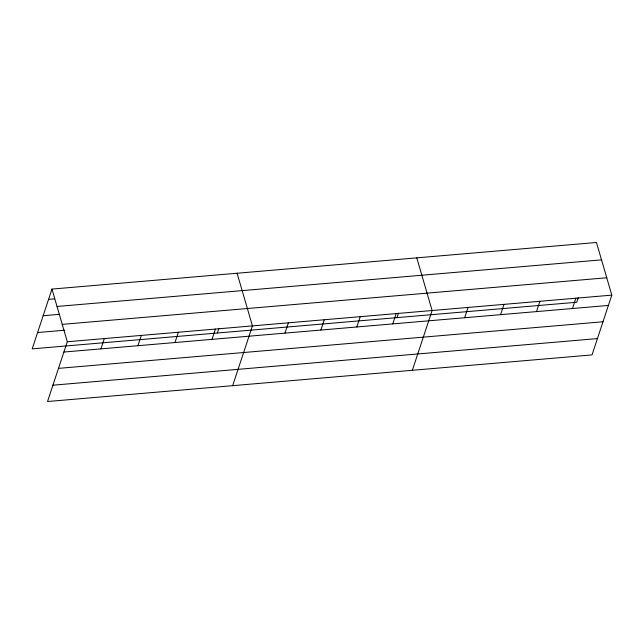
<?xml version="1.0" encoding="UTF-8"?>
<svg xmlns="http://www.w3.org/2000/svg" width="644" height="644" viewBox="0 0 644 644"><rect width="100%" height="100%" fill="white"/><g stroke="black" fill="none" stroke-linecap="round" stroke-linejoin="round"><path stroke-width="0.97" d="M51.971 289.084L67.298 341.747L47.527 401.518L592.029 354.916L611.8 295.137L596.473 242.482L51.971 289.084L32.2 348.863L576.702 302.253L578.199 297.721M100.915 348.871L104.32 338.575M137.945 345.707L141.35 335.403M174.967 342.536L178.38 332.24M211.997 339.364L215.402 329.068M217.334 333.012L218.831 328.48M232.661 385.676L252.432 325.896L237.097 273.241M284.962 333.125L288.367 322.821M320.897 330.05L324.302 319.746M356.832 326.967L360.238 316.671M392.768 323.892L396.181 313.596M397.018 317.637L398.515 313.097M412.345 370.292L432.116 310.521L416.789 257.866M464.646 317.742L468.051 307.446M500.581 314.666L503.986 304.371M536.516 311.591L539.93 301.287M572.46 308.516L575.865 298.212M48.566 299.388L54.563 298.872M57.026 306.464L601.528 259.862M43.164 315.713L59.176 314.344M62.243 324.367L606.745 277.765M37.602 332.537L64.617 330.219M67.298 341.747L611.8 295.137M63.893 352.043L608.395 305.441M58.491 368.368L602.993 321.767M52.929 385.192L597.431 338.583"/></g></svg>
